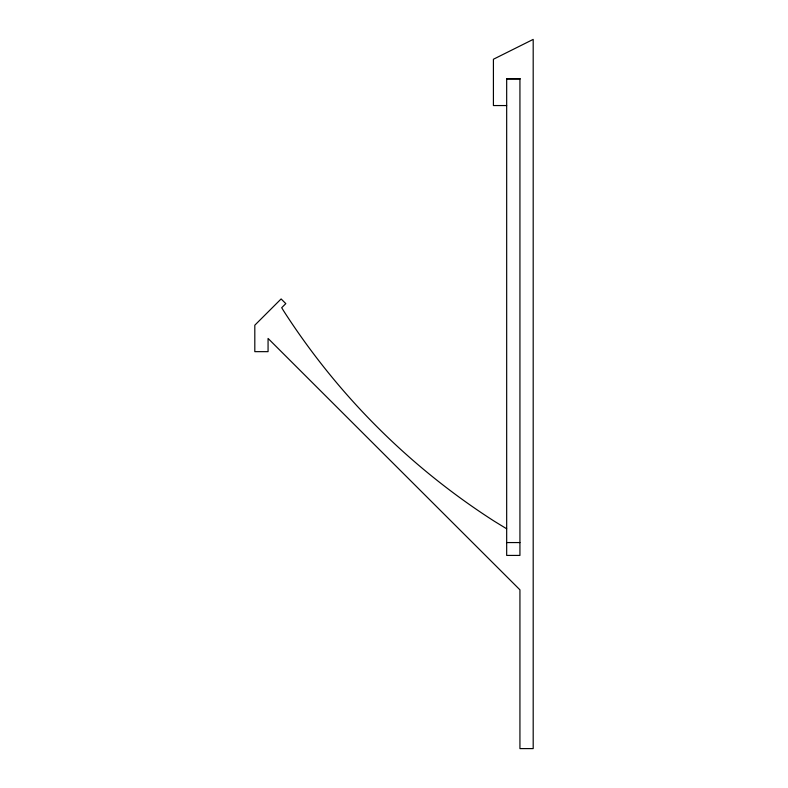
<?xml version="1.0" encoding="UTF-8"?>
<svg xmlns="http://www.w3.org/2000/svg" width="788" height="788" viewBox="0 0 788 788"><rect width="100%" height="100%" fill="white"/><g stroke="black" fill="none" stroke-linecap="round" stroke-linejoin="round"><path stroke-width="1.18" d="M506.674 79.096L519.932 79.096M506.674 105.553L493.416 105.553L493.416 59.248L533.19 39.4L533.19 748.6L519.932 748.6L519.932 589.828L268.068 338.426L268.068 351.655L254.81 351.655L254.81 325.198L281.119 298.938L285.808 303.616L281.69 307.714L283.739 311.053A698.434 698.434 0 0 0 494.342 521.252L506.674 528.797M506.674 542.568L519.932 542.568M519.932 78.613L506.674 78.613L506.674 555.422L519.932 555.422L519.932 78.613"/></g></svg>
